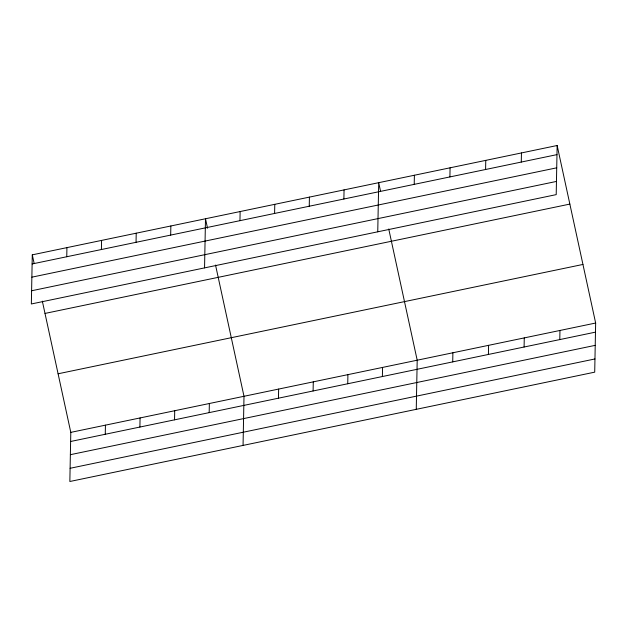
<?xml version="1.0" encoding="UTF-8"?>
<svg xmlns="http://www.w3.org/2000/svg" width="627" height="627" viewBox="0 0 627 627"><rect width="100%" height="100%" fill="white"/><g stroke="black" fill="none" stroke-linecap="round" stroke-linejoin="round"><path stroke-width="0.94" d="M32.291 254.844L31.35 303.97L556.204 194.629L557.152 145.503L32.291 254.844L34.14 263.348M66.76 256.741L66.932 247.626M42.338 301.14L70.796 432.371L69.848 481.497L594.709 372.156L595.65 323.03L557.152 145.503M101.402 249.53L101.574 240.407M105.258 434.268L105.438 425.153M136.043 242.312L136.216 233.197M139.899 427.05L140.072 417.935M170.677 235.094L170.857 225.979M174.541 419.839L174.714 410.716M204.551 267.886L205.499 218.76L207.545 228.212M209.183 412.621L209.355 403.506M239.961 220.665L240.133 211.542M243.057 445.413L243.997 396.288L215.539 265.064M274.602 213.446L274.775 204.331M278.459 398.184L278.639 389.069M309.244 206.228L309.417 197.113M313.1 390.974L313.281 381.859M343.886 199.01L344.058 189.895M347.742 383.755L347.914 374.64M377.752 231.81L378.7 182.676L380.542 191.188M382.384 376.537L382.556 367.422M414.212 184.362L414.392 175.246M416.257 409.329L417.198 360.204L388.74 228.98M449.904 176.924L450.076 167.809M452.718 361.889L452.89 352.774M485.596 169.494L485.768 160.379M488.402 354.451L488.582 345.336M521.28 162.056L521.46 152.941M524.094 347.021L524.266 337.898M559.786 339.583L559.958 330.468M32.118 263.959L556.972 154.626M31.867 277.165L556.721 167.824M31.601 290.763L556.462 181.43M44.995 313.429L569.857 204.088M58.092 373.786L582.945 264.445M70.796 432.371L595.65 323.03M70.616 441.486L595.478 332.145M70.365 454.685L595.219 345.352M70.106 468.291L594.96 358.957"/></g></svg>
